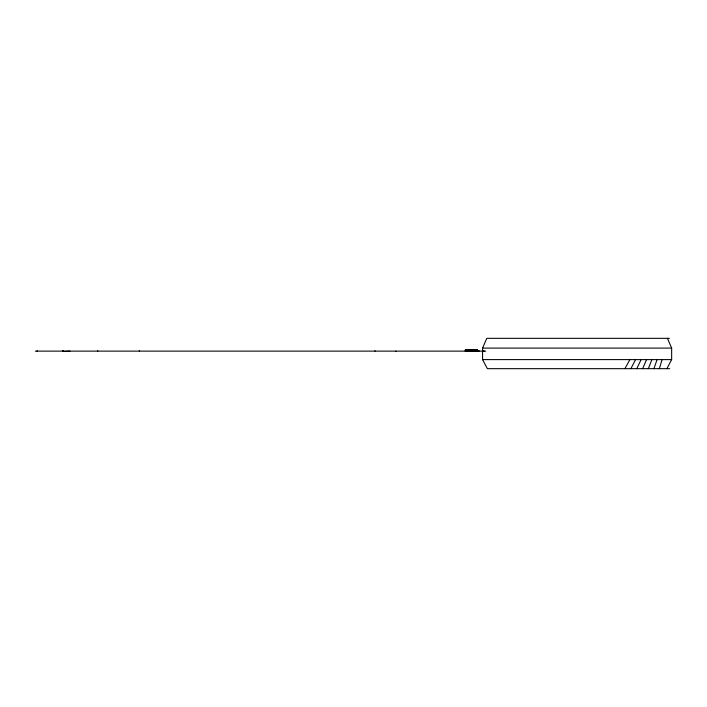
<?xml version="1.0" encoding="UTF-8"?>
<svg xmlns="http://www.w3.org/2000/svg" width="707" height="707" viewBox="0 0 707 707"><rect width="100%" height="100%" fill="white"/><g stroke="black" fill="none" stroke-linecap="round" stroke-linejoin="round"><path stroke-width="1.06" d="M63.047 351.529L63.047 350.716L63.047 351.529L70.011 351.123M395.814 351.529L395.849 351.123M97.743 351.123L97.707 350.716M139.341 351.123L139.306 350.716M375.046 351.123L375.01 350.716M659.348 368.665L662.123 359.598M653.913 368.665L657.086 359.598M648.328 368.665L651.898 359.598M669.706 368.665L487.353 368.665L482.563 359.598L482.563 348.1L486.787 338.335L669.388 338.335M642.619 368.665L646.56 359.598M636.795 368.665L641.108 359.598M630.883 368.665L635.549 359.598M666.878 368.665L671.65 359.598L671.65 348.1L667.435 338.335M624.9 368.665L629.902 359.598M35.35 351.123L485.727 351.123M482.563 348.1L671.65 348.1M482.563 359.598L671.65 359.598M465.171 351.123L465.984 351.123M483.862 350.716L483.862 351.529M477.19 350.716L477.26 349.903L465.277 349.903L465.277 350.716M477.066 349.903L477.163 350.716M476.712 349.903L476.606 350.716M476.474 349.903L476.491 350.716M476.297 349.903L476.341 350.716M476.226 349.903L476.138 350.716M476.023 349.903L476.032 350.716M475.917 349.903L475.935 350.716M475.82 349.903L475.846 350.716M475.652 349.903L475.687 350.716M475.458 349.903L475.475 350.716M475.316 349.903L475.404 350.716M475.254 349.903L475.219 350.716M474.971 349.903L475.007 350.716M474.848 349.903L474.848 350.716L474.724 349.903M474.583 349.903L474.671 350.716M474.485 349.903L474.379 350.716L474.335 349.903M474.15 349.903L474.167 350.716M474.052 349.903L473.973 350.716M473.805 349.903L473.929 350.716M473.725 349.903L473.672 350.716M473.593 349.903L473.522 350.716M473.363 349.903L473.39 350.716M473.266 349.903L473.222 350.716M473.151 349.903L473.177 350.716M473.01 349.903L472.974 350.716M472.771 349.903L472.797 350.716M472.7 349.903L472.744 350.716M472.594 349.903L472.568 350.716M472.373 349.903L472.453 350.716M472.232 350.716L472.179 349.903L472.082 350.716M471.94 349.903L471.878 350.716M471.816 349.903L471.507 350.716M471.313 349.903L471.286 350.716L471.189 349.903M471.083 349.903L471.118 350.716M470.95 349.903L470.889 350.716M470.818 349.903L470.791 350.716M470.685 349.903L470.668 350.716M470.473 350.716L470.394 349.903L470.349 350.716M470.164 349.903L470.173 350.716M470.075 349.903L470.067 350.716M469.934 349.903L469.872 350.716L469.713 349.903M469.607 349.903L469.66 350.716M469.457 349.903L469.483 350.716M469.236 349.903L469.227 350.716M469.156 349.903L469.218 350.716M468.935 349.903L469.006 350.716M468.803 349.903L468.874 350.716M468.723 349.903L468.661 350.716L468.538 349.903M468.361 349.903L468.396 350.716M468.202 349.903L468.211 350.716L468.096 349.903M467.99 349.903L468.034 350.716M467.866 349.903L467.884 350.716M467.689 349.903L467.725 350.716M467.486 349.903L467.468 350.716M467.433 349.903L467.433 350.716M467.186 349.903L467.283 350.716M467.044 349.903L467.15 350.716M466.912 349.903L466.912 350.716M466.806 350.716L466.726 349.903L466.708 350.716M466.549 349.903L466.452 350.716M466.311 350.716L466.275 349.903L466.16 350.716M466.116 349.903L466.09 350.716M465.842 349.903L465.86 350.716L465.789 349.903M465.63 349.903L465.595 350.716M465.48 349.903L465.427 350.716M37.215 350.716L37.215 351.529M49.216 351.123L49.216 351.123M76.948 351.123L76.948 351.123M90.814 351.123L90.814 351.123M104.68 351.123L104.68 351.123M118.537 351.123L118.537 351.123M132.403 351.123L132.403 351.123M146.269 351.123L146.269 351.123M160.136 351.123L160.136 351.123M174.002 351.123L174.002 351.123M187.868 351.123L187.868 351.123M201.734 351.123L201.734 351.123M215.6 351.123L215.6 351.123M229.466 351.123L229.466 351.123M243.332 351.123L243.332 351.123M257.198 351.123L257.198 351.123M271.064 351.123L271.064 351.123M284.921 351.123L284.921 351.123M298.787 351.123L298.787 351.123M312.653 351.123L312.653 351.123M326.519 351.123L326.519 351.123M340.385 351.123L340.385 351.123M354.251 351.123L354.251 351.123M368.117 351.123L368.117 351.123M381.983 351.123L381.983 351.123M409.715 351.123L409.715 351.123M423.581 351.123L423.581 351.123M437.447 351.123L437.447 351.123M42.279 351.123L42.279 351.123M56.145 351.123L56.145 351.123M451.305 351.123L451.305 351.123M83.877 351.123L83.877 351.123M111.609 351.123L111.609 351.123M125.475 351.123L125.475 351.123M153.207 351.123L153.207 351.123M167.073 351.123L167.073 351.123M180.939 351.123L180.939 351.123M194.805 351.123L194.805 351.123M208.662 351.123L208.662 351.123M222.528 351.123L222.528 351.123M236.394 351.123L236.394 351.123M250.26 351.123L250.26 351.123M264.126 351.123L264.126 351.123M277.992 351.123L277.992 351.123M291.858 351.123L291.858 351.123M305.724 351.123L305.724 351.123M319.591 351.123L319.591 351.123M333.457 351.123L333.457 351.123M347.323 351.123L347.323 351.123M361.189 351.123L361.189 351.123M388.912 351.123L388.912 351.123M402.778 351.123L402.778 351.123M416.644 351.123L416.644 351.123M430.51 351.123L430.51 351.123M444.376 351.123L444.376 351.123M458.242 351.123L458.242 351.123M479.037 351.123L477.914 351.529L477.914 350.716L479.037 351.123L477.711 351.529L477.711 350.716L479.037 351.123M476.942 350.716L476.942 349.903L476.872 350.716"/></g></svg>
